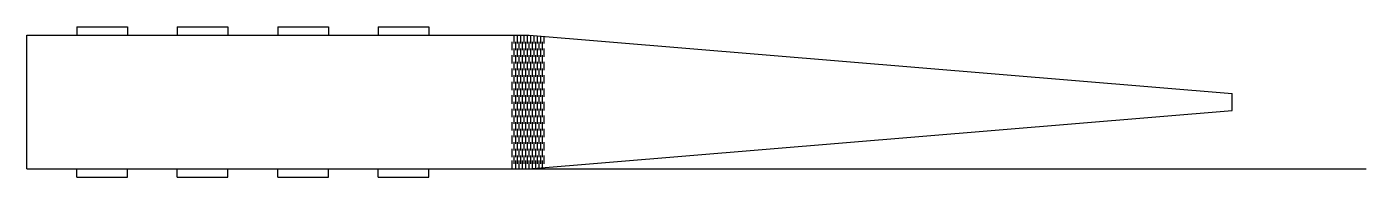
# Model space of a CAD drawing. Header units: millimetres. Extents: x 0 to 800, y -5 to 85.
import ezdxf

# ---------------------------------------------------------------- set-up
doc = ezdxf.new("R2010")
doc.units = ezdxf.units.MM
doc.layers.get('0').update_dxf_attribs({"lineweight": 25, "true_color": 0xffffff})

msp = doc.modelspace()

# ---------------------------------------------------------------- linework, layer by layer
for p, q in [((29.85, 85), (60.15, 85)), ((29.85, 85), (29.85, 80)), ((60.15, 85), (60.15, 80)), ((89.85, 85), (120.15, 85)), ((89.85, 85), (89.85, 80)), ((120.15, 85), (120.15, 80)), ((149.85, 85), (180.15, 85)), ((149.85, 85), (150, 80)), ((180.15, 85), (180.15, 80)), ((209.85, 85), (240.15, 85)), ((209.85, 85), (209.85, 80)), ((240.15, 85), (240.15, 80)), ((0, 0), (0, 80)), ((0, 80), (300, 80)), ((290, 71), (290, 76)), ((291, 75), (291, 80)), ((292, 71), (292, 76)), ((293, 75), (293, 80)), ((294, 71), (294, 76)), ((295, 75), (295, 80)), ((296, 71), (296, 76)), ((297, 75), (297, 80)), ((298, 71), (298, 76)), ((299, 75), (299, 80)), ((300, 80), (720, 45)), ((300, 71), (300, 76)), ((301, 75), (301, 79.8)), ((302, 71), (302, 76)), ((303, 75), (303, 79.7)), ((304, 71), (304, 76)), ((305, 75), (305, 79.6)), ((306, 71), (306, 76)), ((307, 75), (307, 79.4)), ((308, 71), (308, 76)), ((309, 75), (309, 79.2)), ((290, 63), (290, 68)), ((291, 67), (291, 72)), ((292, 63), (292, 68)), ((293, 67), (293, 72)), ((294, 63), (294, 68)), ((295, 67), (295, 72)), ((296, 63), (296, 68)), ((297, 67), (297, 72)), ((298, 63), (298, 68)), ((299, 67), (299, 72)), ((300, 63), (300, 68)), ((301, 67), (301, 72)), ((302, 63), (302, 68)), ((303, 67), (303, 72)), ((304, 63), (304, 68)), ((305, 67), (305, 72)), ((306, 63), (306, 68)), ((307, 67), (307, 72)), ((308, 63), (308, 68)), ((309, 67), (309, 72)), ((290, 55), (290, 60)), ((291, 59), (291, 64)), ((291, 51), (291, 56)), ((292, 55), (292, 60)), ((293, 59), (293, 64)), ((293, 51), (293, 56)), ((294, 55), (294, 60)), ((295, 59), (295, 64)), ((295, 51), (295, 56)), ((296, 55), (296, 60)), ((297, 59), (297, 64)), ((297, 51), (297, 56)), ((298, 55), (298, 60)), ((299, 59), (299, 64)), ((299, 51), (299, 56)), ((300, 55), (300, 60)), ((301, 59), (301, 64)), ((301, 51), (301, 56)), ((302, 55), (302, 60)), ((303, 59), (303, 64)), ((303, 51), (303, 56)), ((304, 55), (304, 60)), ((305, 59), (305, 64)), ((305, 51), (305, 56)), ((306, 55), (306, 60)), ((307, 59), (307, 64)), ((307, 51), (307, 56)), ((308, 55), (308, 60)), ((309, 59), (309, 64)), ((309, 51), (309, 56)), ((290, 47), (290, 52)), ((291, 43), (291, 48)), ((292, 47), (292, 52)), ((293, 43), (293, 48)), ((294, 47), (294, 52)), ((295, 43), (295, 48)), ((296, 47), (296, 52)), ((297, 43), (297, 48)), ((298, 47), (298, 52)), ((299, 43), (299, 48)), ((300, 47), (300, 52)), ((301, 43), (301, 48)), ((302, 47), (302, 52)), ((303, 43), (303, 48)), ((304, 47), (304, 52)), ((305, 43), (305, 48)), ((306, 47), (306, 52)), ((307, 43), (307, 48)), ((308, 47), (308, 52)), ((309, 43), (309, 48)), ((290, 39), (290, 44)), ((292, 39), (292, 44)), ((294, 39), (294, 44)), ((296, 39), (296, 44)), ((298, 39), (298, 44)), ((300, 39), (300, 44)), ((302, 39), (302, 44)), ((304, 39), (304, 44)), ((306, 39), (306, 44)), ((308, 39), (308, 44)), ((720, 35), (720, 45)), ((290, 31), (290, 36)), ((291, 35), (291, 40)), ((292, 31), (292, 36)), ((293, 35), (293, 40)), ((294, 31), (294, 36)), ((295, 35), (295, 40)), ((296, 31), (296, 36)), ((297, 35), (297, 40)), ((298, 31), (298, 36)), ((299, 35), (299, 40)), ((300, 31), (300, 36)), ((300, 0), (720, 35)), ((301, 35), (301, 40)), ((302, 31), (302, 36)), ((303, 35), (303, 40)), ((304, 31), (304, 36)), ((305, 35), (305, 40)), ((306, 31), (306, 36)), ((307, 35), (307, 40)), ((308, 31), (308, 36)), ((309, 35), (309, 40)), ((290, 23), (290, 28)), ((291, 27), (291, 32)), ((291, 19), (291, 24)), ((292, 23), (292, 28)), ((293, 27), (293, 32)), ((293, 19), (293, 24)), ((294, 23), (294, 28)), ((295, 27), (295, 32)), ((295, 19), (295, 24)), ((296, 23), (296, 28)), ((297, 27), (297, 32)), ((297, 19), (297, 24)), ((298, 23), (298, 28)), ((299, 27), (299, 32)), ((299, 19), (299, 24)), ((300, 23), (300, 28)), ((301, 27), (301, 32)), ((301, 19), (301, 24)), ((302, 23), (302, 28)), ((303, 27), (303, 32)), ((303, 19), (303, 24)), ((304, 23), (304, 28)), ((305, 27), (305, 32)), ((305, 19), (305, 24)), ((306, 23), (306, 28)), ((307, 27), (307, 32)), ((307, 19), (307, 24)), ((308, 23), (308, 28)), ((309, 27), (309, 32)), ((309, 19), (309, 24)), ((290, 15), (290, 20)), ((292, 15), (292, 20)), ((294, 15), (294, 20)), ((296, 15), (296, 20)), ((298, 15), (298, 20)), ((300, 15), (300, 20)), ((302, 15), (302, 20)), ((304, 15), (304, 20)), ((306, 15), (306, 20)), ((308, 15), (308, 20)), ((290, 7), (290, 12)), ((291, 11), (291, 16)), ((292, 7), (292, 12)), ((293, 11), (293, 16)), ((294, 7), (294, 12)), ((295, 11), (295, 16)), ((296, 7), (296, 12)), ((297, 11), (297, 16)), ((298, 7), (298, 12)), ((299, 11), (299, 16)), ((300, 7), (300, 12)), ((301, 11), (301, 16)), ((302, 7), (302, 12)), ((303, 11), (303, 16)), ((304, 7), (304, 12)), ((305, 11), (305, 16)), ((306, 7), (306, 12)), ((307, 11), (307, 16)), ((308, 7), (308, 12)), ((309, 11), (309, 16)), ((0, 0), (300, 0)), ((29.85, -5), (29.85, 0)), ((60.15, -5), (60.15, 0)), ((89.85, -5), (89.85, 0)), ((120.15, -5), (120.15, 0)), ((149.85, -5), (150, 0)), ((180.15, -5), (180.15, 0)), ((209.85, -5), (209.85, 0)), ((240.15, -5), (240.15, 0)), ((290, 0), (290, 5)), ((291, 3), (291, 8)), ((292, 0), (292, 5)), ((293, 3), (293, 8)), ((294, 0), (294, 5)), ((295, 3), (295, 8)), ((296, 0), (296, 5)), ((297, 3), (297, 8)), ((298, 0), (298, 5)), ((299, 3), (299, 8)), ((300, 0), (300, 5)), ((300, 0), (800, 0)), ((301, 3), (301, 8)), ((302, 0.2), (302, 5)), ((303, 3), (303, 8)), ((304, 0.4), (304, 5)), ((305, 3), (305, 8)), ((306, 0.6), (306, 5)), ((307, 3), (307, 8)), ((308, 0.7), (308, 5)), ((309, 3), (309, 8)), ((29.85, -5), (60.15, -5)), ((89.85, -5), (120.15, -5)), ((149.85, -5), (180.15, -5)), ((209.85, -5), (240.15, -5))]:
    msp.add_line(p, q)

doc.saveas('drawing.dxf')
